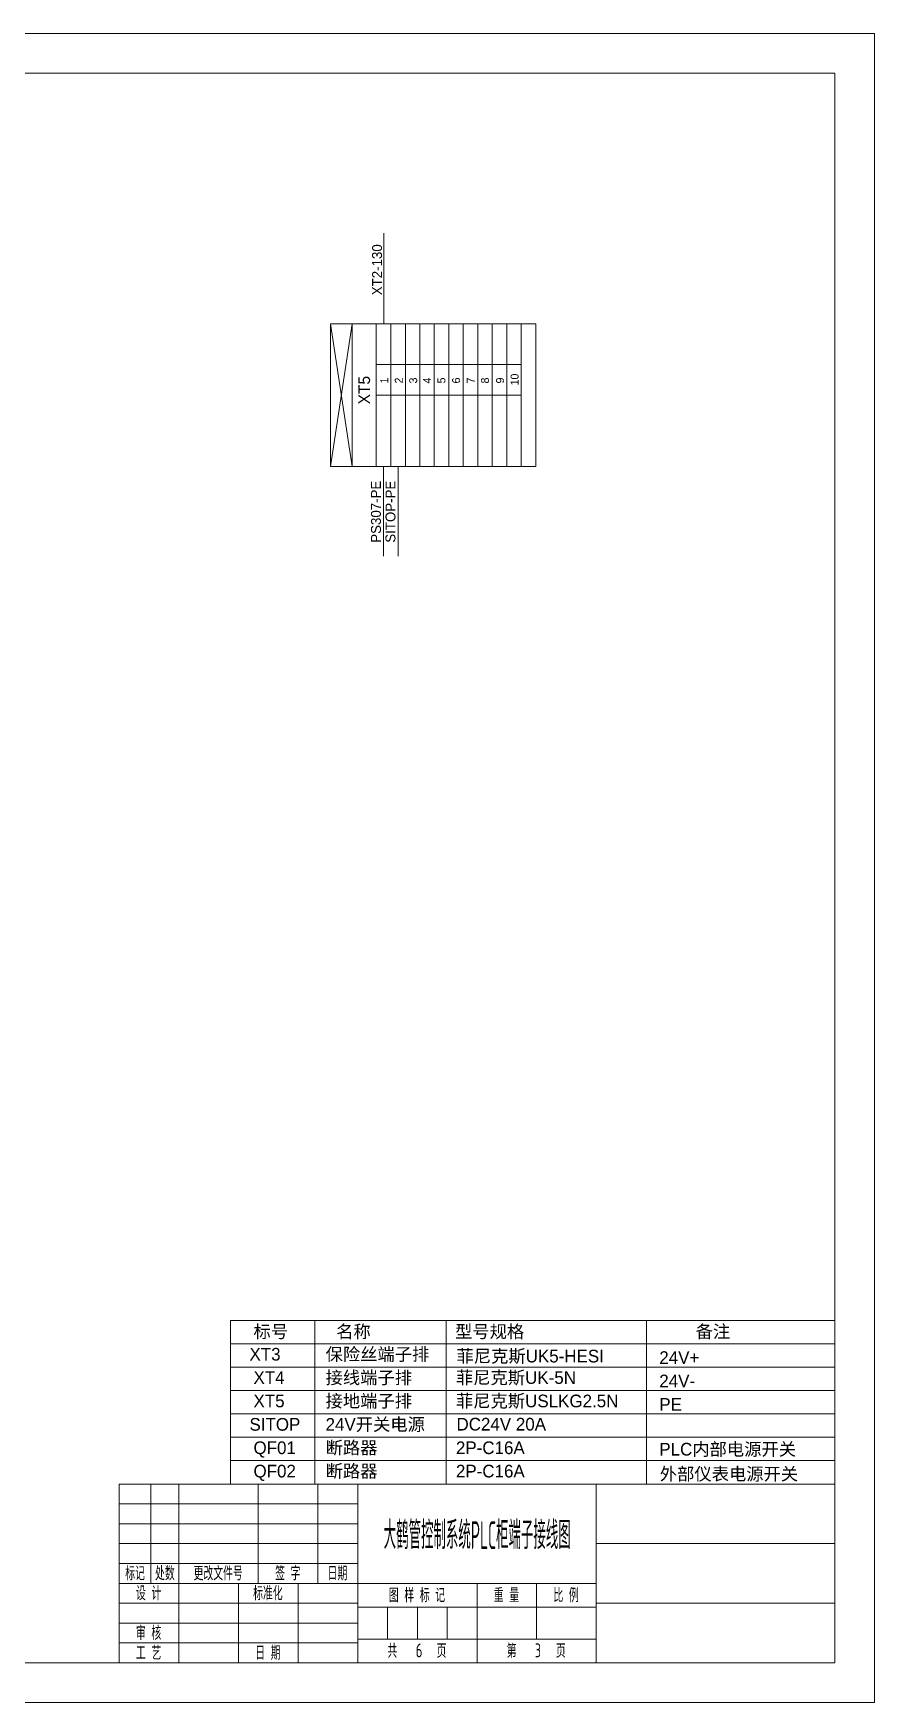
# Model space of a CAD drawing. Header units: millimetres. Extents: x 32626 to 72822, y 60047 to 123188.
# Drawn here: x 47473 to 49165, y 68575 to 71935 of the extents above; entities that cross this region are included whole.
import ezdxf
from ezdxf.enums import TextEntityAlignment as Align

# ---------------------------------------------------------------- set-up
doc = ezdxf.new("R2010")
doc.units = ezdxf.units.MM
doc.header["$LTSCALE"] = 10
for name, color, linetype, lineweight in [('1轮廓实线层', 7, 'Continuous', 18), ('2细线层', 4, 'Continuous', 18), ('6文字层', 3, 'Continuous', 18), ('图框层', 7, 'Continuous', 18)]:
    doc.layers.add(name, color=color, linetype=linetype, lineweight=lineweight)
doc.styles.get("Standard").update_dxf_attribs({"font": 'isocp.shx', "width": 0.707, "bigfont": 'hztxt.shx'})
doc.styles.add('样式 1', font='SIMYOU.TTF', dxfattribs={"width": 0.75})

msp = doc.modelspace()

# ---------------------------------------------------------------- linework, layer by layer
at = {"layer": '1轮廓实线层'}
for p, q in [((48177.5, 71350.2), (48177.5, 71532.8)), ((48070.5, 71350.2), (48114.2, 71063.2)), ((48070.5, 71063.2), (48114.2, 71350.2)), ((48114.2, 71350.2), (48483.3, 71350.2)), ((48114.2, 71063.2), (48114.2, 71350.2)), ((48162.5, 71350.2), (48162.5, 71063.2)), ((48191.7, 71350.2), (48191.7, 71063.2)), ((48220.9, 71350.2), (48220.9, 71063.2)), ((48250, 71350.2), (48250, 71063.2)), ((48279.2, 71350.2), (48279.2, 71063.2)), ((48308.3, 71350.2), (48308.3, 71063.2)), ((48337.5, 71350.2), (48337.5, 71063.2)), ((48366.7, 71350.2), (48366.7, 71063.2)), ((48395.8, 71350.2), (48395.8, 71063.2)), ((48425, 71350.2), (48425, 71063.2)), ((48454.1, 71350.2), (48454.1, 71063.2)), ((48483.3, 71350.2), (48483.3, 71063.2)), ((48070.5, 71296.5), (48070.5, 71063.2)), ((48070.5, 71296.5), (48070.5, 71063.2)), ((48070.5, 71296.5), (48070.5, 71063.2)), ((48070.5, 71296.5), (48070.5, 71063.2)), ((48070.5, 71296.5), (48070.5, 71063.2)), ((48070.5, 71296.5), (48070.5, 71063.2)), ((48070.5, 71296.5), (48070.5, 71063.2)), ((48070.5, 71296.5), (48070.5, 71063.2)), ((48070.5, 71296.5), (48070.5, 71063.2)), ((48070.5, 71296.5), (48070.5, 71063.2)), ((48114.2, 71296.5), (48114.2, 71063.2)), ((48114.2, 71296.5), (48114.2, 71063.2)), ((48454.1, 71268.1), (48162.5, 71268.1)), ((48162.5, 71206.7), (48454.1, 71206.7)), ((48483.3, 71063.2), (48114.2, 71063.2)), ((48177.1, 71063.2), (48177.1, 70882.7)), ((48206.3, 71063.2), (48206.3, 70882.7)), ((47868.8, 69343.6), (49085.1, 69343.6)), ((47868.8, 69343.6), (47868.8, 69014.8)), ((48039, 69343.6), (48039, 69014.8)), ((48303.2, 69343.6), (48303.2, 69014.8)), ((48706, 69343.6), (48706, 69014.8)), ((49085.1, 69343.6), (49085.1, 69014.8)), ((47868.8, 69297.2), (49085.1, 69297.2)), ((47868.8, 69250.1), (49085.1, 69250.1)), ((47868.8, 69203.1), (49085.1, 69203.1)), ((47868.8, 69156), (49085.1, 69156)), ((47868.8, 69108.9), (49085.1, 69108.9)), ((47868.8, 69061.8), (49085.1, 69061.8)), ((49085.1, 69014.8), (47645.1, 69014.8)), ((47645.1, 68654.8), (47645.1, 69014.8)), ((47868.8, 69014.8), (49085.1, 69014.8)), ((47645.1, 68654.8), (49085.1, 68654.8))]:
    msp.add_line(p, q, dxfattribs=at)
msp.add_lwpolyline([(48070.5, 71063.2), (48070.5, 71350.2), (48114.2, 71350.2), (48114.2, 71063.2)], close=True, dxfattribs=at)
at = {"layer": '2细线层'}
for p, q in [((49165.1, 71934.8), (44413.1, 71934.8)), ((49165.1, 71934.8), (49165.1, 68574.8)), ((47709.1, 68814.8), (47709.1, 69014.8)), ((47765.1, 68814.8), (47765.1, 69014.8)), ((47925.1, 68814.8), (47925.1, 69014.8)), ((48045.1, 68814.8), (48045.1, 69014.8)), ((48125.1, 68654.8), (48125.1, 69014.8)), ((48605.1, 68654.8), (48605.1, 69014.8)), ((47645.1, 68974.8), (48125.1, 68974.8)), ((47645.1, 68934.8), (48125.1, 68934.8)), ((47645.1, 68894.8), (48125.1, 68894.8)), ((48605.1, 68894.8), (49085.1, 68894.8)), ((47645.1, 68854.8), (48125.1, 68854.8)), ((47645.1, 68814.8), (48605.1, 68814.8)), ((47765.1, 68654.8), (47765.1, 68814.8)), ((47885.1, 68654.8), (47885.1, 68814.8)), ((48005.1, 68654.8), (48005.1, 68814.8)), ((48365.1, 68654.8), (48365.1, 68814.8)), ((48485.1, 68702.8), (48485.1, 68814.8)), ((47645.1, 68774.8), (48125.1, 68774.8)), ((48125.1, 68766.8), (48605.1, 68766.8)), ((48185.1, 68702.8), (48185.1, 68766.8)), ((48245.1, 68702.8), (48245.1, 68766.8)), ((48305.1, 68702.8), (48305.1, 68766.8)), ((48605.1, 68774.8), (49085.1, 68774.8)), ((47645.1, 68734.8), (48125.1, 68734.8)), ((47645.1, 68694.8), (48125.1, 68694.8)), ((48125.1, 68702.8), (48605.1, 68702.8)), ((49165.1, 68574.8), (44413.1, 68574.8))]:
    msp.add_line(p, q, dxfattribs=at)
at = {"layer": '图框层'}
for p, q in [((49085.1, 71854.8), (44613.1, 71854.8)), ((49085.1, 71854.8), (49085.1, 68654.8)), ((49085.1, 68654.8), (49085.1, 69014.8)), ((44613.1, 68654.8), (49085.1, 68654.8))]:
    msp.add_line(p, q, dxfattribs=at)

# ---------------------------------------------------------------- texts
at = {"layer": '1轮廓实线层', "style": '样式 1'}
for s, height, p in [('XT2-130', 20, (48174, 71407.7)), ('1', 16, (48186.6, 71230.1)), ('2', 16, (48215.7, 71230.1)), ('3', 16, (48244.8, 71230.1)), ('4', 16, (48272.6, 71230.1)), ('5', 16, (48301.4, 71230.1)), ('6', 16, (48331, 71230.1)), ('7', 16, (48360.6, 71230.1)), ('8', 16, (48389.1, 71230.1)), ('9', 16, (48419.5, 71230.1)), ('10', 16, (48448.8, 71226.1)), ('PS307-PE', 20, (48171.8, 70909.5)), ('SITOP-PE', 20, (48201, 70909.5))]:
    msp.add_text(s, height=height, rotation=90, dxfattribs=at).set_placement(p)
msp.add_text('XT5', height=23.33, rotation=90, dxfattribs=at).set_placement((48149.9, 71216.7), align=Align.CENTER)
at = {"layer": '6文字层', "style": '样式 1'}
for s, height, p in [('标号', 25.51, (47915.4, 69309)), ('名称', 25.51, (48081.7, 69309)), ('型号规格', 25.51, (48320.9, 69309)), ('备注', 25.51, (48805, 69309)), ('XT3', 25.51, (47907.3, 69263.3)), ('保险丝端子排', 25.51, (48060.4, 69263.3)), ('24V+', 25.51, (48731.9, 69256.5)), ('XT4', 25.51, (47915.4, 69216.3)), ('接线端子排', 25.51, (48060.4, 69216.3)), ('菲尼克斯UK-5N', 25.51, (48322.7, 69216.3)), ('24V-', 25.51, (48731.9, 69209.4)), ('XT5', 25.51, (47915.4, 69169.2)), ('接地端子排', 25.51, (48060.4, 69169.2)), ('菲尼克斯USLKG2.5N', 25.515, (48322.7, 69169.2)), ('PE', 25.51, (48731.9, 69162.3)), ('24V开关电源', 25.51, (48060.4, 69122.1)), ('SITOP', 25.51, (47907.3, 69122.1)), ('QF01', 25.51, (47915.4, 69075)), ('断路器', 25.51, (48060.4, 69075)), ('2P-C16A', 25.51, (48322.7, 69075)), ('PLC内部电源开关', 25.51, (48731.9, 69072.1)), ('QF02', 25.51, (47915.4, 69028)), ('断路器', 25.51, (48060.4, 69028)), ('2P-C16A', 25.51, (48322.7, 69028))]:
    msp.add_text(s, height=height, dxfattribs=at).set_placement(p)
at = {"layer": '6文字层', "width": 0.707}
for s, p in [('标记', (47677.1, 68834.8)), ('处数', (47737.1, 68834.8))]:
    msp.add_text(s, height=28, dxfattribs=at).set_placement(p, align=Align.MIDDLE_CENTER)
at = {"layer": '6文字层', "char_height": 25.515, "attachment_point": 7, "style": '样式 1'}
for s, insert, width in [('{\\W1;菲尼克斯UK5-HESI}', (48323.8, 69256.2), 405.476), ('{\\W1;DC24V 20A}', (48323.8, 69122.1), 405.476), ('{\\W1;外部仪表电源开关}', (48732.9, 69019.4), 431.841)]:
    msp.add_mtext(s, dxfattribs=dict(at, insert=insert, width=width))
at = {"layer": '6文字层', "char_height": 28, "attachment_point": 5}
for s, insert, width in [(' 更改文件号 ', (47838.7, 68834.8), 167.559), (' 签 字 ', (47978.7, 68834.8), 97.566), (' 日期 ', (48078.7, 68834.8), 78.477), (' 设 计 ', (47698.7, 68794.8), 97.566), (' 标准化 ', (47938.7, 68794.8), 109.161), (' 图 样 标 记 ', (48238.7, 68790.8), 196.122), (' 重 量 ', (48418.7, 68790.8), 97.566), (' 比 例 ', (48538.7, 68790.8), 97.566), (' 审 核 ', (47698.7, 68714.8), 97.566), (' 工 艺 ', (47698.7, 68674.8), 97.566), (' 日 期 ', (47938.7, 68674.8), 97.566), ('共       页', (48244.3, 68678.8), 188.309), ('第       页', (48484.3, 68678.8), 188.062)]:
    msp.add_mtext(s, dxfattribs=dict(at, insert=insert, width=width))
at = {"layer": '6文字层'}
for tag, p, height, width in [('大鹤管控制系统PLC柜端子接线图', (48177.4, 68883.8), 56, 0.446978), ('6', (48241.7, 68665.9), 28, 0.74953), ('3', (48481.7, 68665.9), 28, 0.684294)]:
    msp.add_attdef(tag, p, '', height=height, dxfattribs=dict(at, width=width))

doc.saveas('drawing.dxf')
